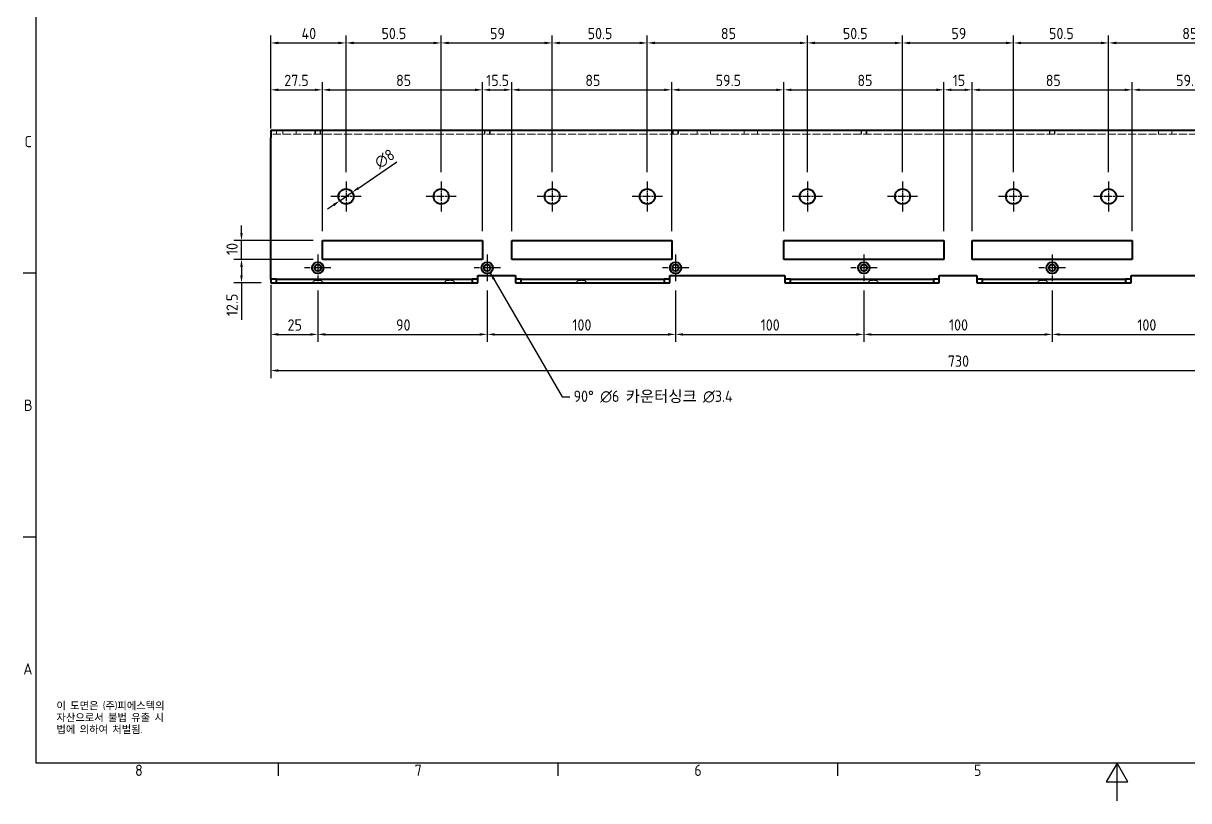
# Model space of a CAD drawing. Header units: millimetres. Extents: x 0 to 1188, y 0 to 840.
# Drawn here: x 13 to 632, y 0 to 413 of the extents above; entities that cross this region are included whole.
import ezdxf

# ---------------------------------------------------------------- set-up
doc = ezdxf.new("R2010")
doc.units = ezdxf.units.MM
doc.header["$LTSCALE"] = 2
doc.linetypes.add('CHAIN', pattern=[0.3543, 0.2362, -0.0295, 0.0591, -0.0295])
doc.linetypes.add('DASHED', pattern=[0.2067, 0.1654, -0.0413])
doc.layers.get('0').update_dxf_attribs({"color": 3, "lineweight": 25})
for name, color, linetype, lineweight in [('가려진 것(ISO)', 2, 'DASHED', 18), ('가시적인 것(ISO)', 3, 'Continuous', 40), ('경계(ISO)', 7, 'Continuous', 25), ('기호(ISO)', 5, 'Continuous', 25), ('중심 표식(ISO)', 1, 'Continuous', 25), ('치수(ISO)', 2, 'Continuous', 25)]:
    doc.layers.add(name, color=color, linetype=linetype, lineweight=lineweight)
doc.styles.add('문자 텍스트_M2B', font='isocp.shx')
doc.styles.add('문자 텍스트_PSTEK_POSCO', font='isocp.shx')
doc.styles.add('치수 텍스트_PSTEK_POSCO', font='isocp.shx')
doc.dimstyles.new('치수_PSTEK_POSCO', dxfattribs={"dimscale": 2, "dimtxt": 3, "dimasz": 2, "dimexe": 2, "dimexo": 2.5, "dimgap": 1, "dimtad": 1, "dimrnd": 1e-08, "dimdsep": 46, "dimtxsty": '치수 텍스트_PSTEK_POSCO', "dimcen": 0.09, "dimdle": 10, "dimclrd": 7, "dimclre": 7, "dimclrt": 2, "dimadec": 1, "dimazin": 2, "dimtfac": 1, "dimtmove": 0, "dimatfit": 3, "dimfxl": 0, "dimtolj": 1, "dimlwd": -1, "dimlwe": -1, "dimarcsym": 0})
doc.dimstyles.new('치수_PSTEK_POSCO$7', dxfattribs={"dimscale": 2, "dimtxt": 3, "dimasz": 2, "dimexe": 2, "dimexo": 2.5, "dimgap": 1, "dimtad": 1, "dimrnd": 1e-08, "dimdsep": 46, "dimtxsty": '치수 텍스트_PSTEK_POSCO', "dimcen": 0.09, "dimdle": 10, "dimclrd": 7, "dimclre": 7, "dimclrt": 2, "dimadec": 1, "dimazin": 2, "dimtfac": 1, "dimtmove": 0, "dimatfit": 3, "dimfxl": 0, "dimtolj": 1, "dimlwd": -1, "dimlwe": -1, "dimarcsym": 0})

# ---------------------------------------------------------------- blocks, each defined once
blk = doc.blocks.new('경계 Default Border')
at = {"layer": '경계(ISO)'}
for p, q in [((10, 140), (6.6, 140)), ((10, 70), (6.6, 70)), ((74.25, 10), (74.25, 6.6)), ((148.5, 10), (148.5, 6.6)), ((222.75, 10), (222.75, 6.6))]:
    blk.add_line(p, q, dxfattribs=at)
at = {"layer": '경계(ISO)', "flags": 128}
for points in [[(10, 10), (10, 410), (584, 410), (584, 10), (10, 10)], [(297, 0), (297, 10), (294.11, 5), (299.89, 5), (297, 10)]]:
    blk.add_lwpolyline(points, dxfattribs=at)
at = {"layer": '경계(ISO)', "color": 2, "char_height": 3, "attachment_point": 7, "style": '문자 텍스트_M2B'}
for s, insert in [('C', (6.93, 173.47)), ('B', (6.77, 103.47)), ('A', (6.6, 33.49)), ('8', (36.27, 6.57)), ('7', (110.52, 6.59)), ('6', (184.77, 6.57)), ('5', (259.02, 6.57))]:
    blk.add_mtext(s, dxfattribs=dict(at, insert=insert))
blk = doc.blocks.new('*D22')
at = {"layer": 'Defpoints', "color": 0, "transparency": 16777216}
for p in [(144.57, 278.92), (169.57, 275.92), (169.57, 247.57)]:
    blk.add_point(p, dxfattribs=at)
at = {"layer": '치수(ISO)', "color": 7, "transparency": 16777216}
for p, q in [((144.57, 273.92), (144.57, 243.57)), ((169.57, 270.92), (169.57, 243.57)), ((148.57, 247.57), (165.57, 247.57))]:
    blk.add_line(p, q, dxfattribs=at)
for points in [[(148.57, 248.24), (148.57, 246.9), (144.57, 247.57)], [(165.57, 248.24), (165.57, 246.9), (169.57, 247.57)]]:
    blk.add_solid(points, dxfattribs=at)
at = {"layer": '치수(ISO)', "color": 2, "transparency": 16777216, "insert": (153.55, 252.57), "char_height": 6, "attachment_point": 4, "style": '치수 텍스트_PSTEK_POSCO'}
blk.add_mtext('\\A1;25', dxfattribs=at)
blk = doc.blocks.new('*D23')
at = {"layer": 'Defpoints', "color": 0, "transparency": 16777216}
for p in [(169.57, 275.92), (259.57, 275.92), (259.57, 247.57)]:
    blk.add_point(p, dxfattribs=at)
at = {"layer": '치수(ISO)', "color": 7, "transparency": 16777216}
for p, q in [((169.57, 270.92), (169.57, 243.57)), ((259.57, 270.92), (259.57, 243.57)), ((173.57, 247.57), (255.57, 247.57))]:
    blk.add_line(p, q, dxfattribs=at)
for points in [[(173.57, 248.24), (173.57, 246.9), (169.57, 247.57)], [(255.57, 248.24), (255.57, 246.9), (259.57, 247.57)]]:
    blk.add_solid(points, dxfattribs=at)
at = {"layer": '치수(ISO)', "color": 2, "transparency": 16777216, "insert": (211.16, 252.57), "char_height": 6, "attachment_point": 4, "style": '치수 텍스트_PSTEK_POSCO'}
blk.add_mtext('\\A1;90', dxfattribs=at)
blk = doc.blocks.new('*D24')
at = {"layer": 'Defpoints', "color": 0, "transparency": 16777216}
for p in [(259.57, 275.92), (359.57, 275.92), (359.57, 247.57)]:
    blk.add_point(p, dxfattribs=at)
at = {"layer": '치수(ISO)', "color": 7, "transparency": 16777216}
for p, q in [((259.57, 270.92), (259.57, 243.57)), ((359.57, 270.92), (359.57, 243.57)), ((263.57, 247.57), (355.57, 247.57))]:
    blk.add_line(p, q, dxfattribs=at)
for points in [[(263.57, 248.24), (263.57, 246.9), (259.57, 247.57)], [(355.57, 248.24), (355.57, 246.9), (359.57, 247.57)]]:
    blk.add_solid(points, dxfattribs=at)
at = {"layer": '치수(ISO)', "color": 2, "transparency": 16777216, "insert": (304.79, 252.57), "char_height": 6, "attachment_point": 4, "style": '치수 텍스트_PSTEK_POSCO'}
blk.add_mtext('\\A1;100', dxfattribs=at)
blk = doc.blocks.new('*D25')
at = {"layer": 'Defpoints', "color": 0, "transparency": 16777216}
for p in [(359.57, 275.92), (459.57, 275.92), (459.57, 247.57)]:
    blk.add_point(p, dxfattribs=at)
at = {"layer": '치수(ISO)', "color": 7, "transparency": 16777216}
for p, q in [((359.57, 270.92), (359.57, 243.57)), ((459.57, 270.92), (459.57, 243.57)), ((363.57, 247.57), (455.57, 247.57))]:
    blk.add_line(p, q, dxfattribs=at)
for points in [[(363.57, 248.24), (363.57, 246.9), (359.57, 247.57)], [(455.57, 248.24), (455.57, 246.9), (459.57, 247.57)]]:
    blk.add_solid(points, dxfattribs=at)
at = {"layer": '치수(ISO)', "color": 2, "transparency": 16777216, "insert": (404.79, 252.57), "char_height": 6, "attachment_point": 4, "style": '치수 텍스트_PSTEK_POSCO'}
blk.add_mtext('\\A1;100', dxfattribs=at)
blk = doc.blocks.new('*D26')
at = {"layer": 'Defpoints', "color": 0, "transparency": 16777216}
for p in [(459.57, 275.92), (559.57, 275.92), (559.57, 247.57)]:
    blk.add_point(p, dxfattribs=at)
at = {"layer": '치수(ISO)', "color": 7, "transparency": 16777216}
for p, q in [((459.57, 270.92), (459.57, 243.57)), ((559.57, 270.92), (559.57, 243.57)), ((463.57, 247.57), (555.57, 247.57))]:
    blk.add_line(p, q, dxfattribs=at)
for points in [[(463.57, 248.24), (463.57, 246.9), (459.57, 247.57)], [(555.57, 248.24), (555.57, 246.9), (559.57, 247.57)]]:
    blk.add_solid(points, dxfattribs=at)
at = {"layer": '치수(ISO)', "color": 2, "transparency": 16777216, "insert": (504.79, 252.57), "char_height": 6, "attachment_point": 4, "style": '치수 텍스트_PSTEK_POSCO'}
blk.add_mtext('\\A1;100', dxfattribs=at)
blk = doc.blocks.new('*D27')
at = {"layer": 'Defpoints', "color": 0, "transparency": 16777216}
for p in [(559.57, 275.92), (659.57, 275.92), (659.57, 247.57)]:
    blk.add_point(p, dxfattribs=at)
at = {"layer": '치수(ISO)', "color": 7, "transparency": 16777216}
for p, q in [((559.57, 270.92), (559.57, 243.57)), ((659.57, 270.92), (659.57, 243.57)), ((563.57, 247.57), (655.57, 247.57))]:
    blk.add_line(p, q, dxfattribs=at)
for points in [[(563.57, 248.24), (563.57, 246.9), (559.57, 247.57)], [(655.57, 248.24), (655.57, 246.9), (659.57, 247.57)]]:
    blk.add_solid(points, dxfattribs=at)
at = {"layer": '치수(ISO)', "color": 2, "transparency": 16777216, "insert": (604.79, 252.57), "char_height": 6, "attachment_point": 4, "style": '치수 텍스트_PSTEK_POSCO'}
blk.add_mtext('\\A1;100', dxfattribs=at)
blk = doc.blocks.new('*D31')
at = {"layer": 'Defpoints', "color": 0, "transparency": 16777216}
for p in [(172.07, 377.42), (144.57, 351.92), (172.07, 297.42)]:
    blk.add_point(p, dxfattribs=at)
at = {"layer": '치수(ISO)', "color": 7, "transparency": 16777216}
for p, q in [((144.57, 356.92), (144.57, 381.42)), ((172.07, 302.42), (172.07, 381.42)), ((148.57, 377.42), (168.07, 377.42))]:
    blk.add_line(p, q, dxfattribs=at)
for points in [[(148.57, 378.08), (148.57, 376.75), (144.57, 377.42)], [(168.07, 378.08), (168.07, 376.75), (172.07, 377.42)]]:
    blk.add_solid(points, dxfattribs=at)
at = {"layer": '치수(ISO)', "color": 2, "transparency": 16777216, "insert": (151.8, 382.42), "char_height": 6, "attachment_point": 4, "style": '치수 텍스트_PSTEK_POSCO'}
blk.add_mtext('\\A1;27.5', dxfattribs=at)
blk = doc.blocks.new('*D32')
at = {"layer": 'Defpoints', "color": 0, "transparency": 16777216}
for p in [(257.07, 377.42), (172.07, 297.42), (257.07, 297.42)]:
    blk.add_point(p, dxfattribs=at)
at = {"layer": '치수(ISO)', "color": 7, "transparency": 16777216}
for p, q in [((172.07, 302.42), (172.07, 381.42)), ((257.07, 302.42), (257.07, 381.42)), ((176.07, 377.42), (253.07, 377.42))]:
    blk.add_line(p, q, dxfattribs=at)
for points in [[(176.07, 378.08), (176.07, 376.75), (172.07, 377.42)], [(253.07, 378.08), (253.07, 376.75), (257.07, 377.42)]]:
    blk.add_solid(points, dxfattribs=at)
at = {"layer": '치수(ISO)', "color": 2, "transparency": 16777216, "insert": (211.16, 382.42), "char_height": 6, "attachment_point": 4, "style": '치수 텍스트_PSTEK_POSCO'}
blk.add_mtext('\\A1;85', dxfattribs=at)
blk = doc.blocks.new('*D33')
at = {"layer": 'Defpoints', "color": 0, "transparency": 16777216}
for p in [(272.57, 377.42), (257.07, 297.42), (272.57, 297.42)]:
    blk.add_point(p, dxfattribs=at)
at = {"layer": '치수(ISO)', "color": 7, "transparency": 16777216}
for p, q in [((257.07, 302.42), (257.07, 381.42)), ((272.57, 302.42), (272.57, 381.42)), ((261.07, 377.42), (268.57, 377.42))]:
    blk.add_line(p, q, dxfattribs=at)
for points in [[(261.07, 378.08), (261.07, 376.75), (257.07, 377.42)], [(268.57, 378.08), (268.57, 376.75), (272.57, 377.42)]]:
    blk.add_solid(points, dxfattribs=at)
at = {"layer": '치수(ISO)', "color": 2, "transparency": 16777216, "insert": (258.99, 382.42), "char_height": 6, "attachment_point": 4, "style": '치수 텍스트_PSTEK_POSCO'}
blk.add_mtext('\\A1;15.5', dxfattribs=at)
blk = doc.blocks.new('*D34')
at = {"layer": 'Defpoints', "color": 0, "transparency": 16777216}
for p in [(357.57, 377.42), (272.57, 297.42), (357.57, 297.42)]:
    blk.add_point(p, dxfattribs=at)
at = {"layer": '치수(ISO)', "color": 7, "transparency": 16777216}
for p, q in [((272.57, 302.42), (272.57, 381.42)), ((357.57, 302.42), (357.57, 381.42)), ((276.57, 377.42), (353.57, 377.42))]:
    blk.add_line(p, q, dxfattribs=at)
for points in [[(276.57, 378.08), (276.57, 376.75), (272.57, 377.42)], [(353.57, 378.08), (353.57, 376.75), (357.57, 377.42)]]:
    blk.add_solid(points, dxfattribs=at)
at = {"layer": '치수(ISO)', "color": 2, "transparency": 16777216, "insert": (311.66, 382.42), "char_height": 6, "attachment_point": 4, "style": '치수 텍스트_PSTEK_POSCO'}
blk.add_mtext('\\A1;85', dxfattribs=at)
blk = doc.blocks.new('*D35')
at = {"layer": 'Defpoints', "color": 0, "transparency": 16777216}
for p in [(417.07, 377.42), (357.57, 297.42), (417.07, 297.42)]:
    blk.add_point(p, dxfattribs=at)
at = {"layer": '치수(ISO)', "color": 7, "transparency": 16777216}
for p, q in [((357.57, 302.42), (357.57, 381.42)), ((417.07, 302.42), (417.07, 381.42)), ((361.57, 377.42), (413.07, 377.42))]:
    blk.add_line(p, q, dxfattribs=at)
for points in [[(361.57, 378.08), (361.57, 376.75), (357.57, 377.42)], [(413.07, 378.08), (413.07, 376.75), (417.07, 377.42)]]:
    blk.add_solid(points, dxfattribs=at)
at = {"layer": '치수(ISO)', "color": 2, "transparency": 16777216, "insert": (380.9, 382.42), "char_height": 6, "attachment_point": 4, "style": '치수 텍스트_PSTEK_POSCO'}
blk.add_mtext('\\A1;59.5', dxfattribs=at)
blk = doc.blocks.new('*D36')
at = {"layer": 'Defpoints', "color": 0, "transparency": 16777216}
for p in [(502.07, 377.42), (417.07, 297.42), (502.07, 297.42)]:
    blk.add_point(p, dxfattribs=at)
at = {"layer": '치수(ISO)', "color": 7, "transparency": 16777216}
for p, q in [((417.07, 302.42), (417.07, 381.42)), ((502.07, 302.42), (502.07, 381.42)), ((421.07, 377.42), (498.07, 377.42))]:
    blk.add_line(p, q, dxfattribs=at)
for points in [[(421.07, 378.08), (421.07, 376.75), (417.07, 377.42)], [(498.07, 378.08), (498.07, 376.75), (502.07, 377.42)]]:
    blk.add_solid(points, dxfattribs=at)
at = {"layer": '치수(ISO)', "color": 2, "transparency": 16777216, "insert": (456.16, 382.42), "char_height": 6, "attachment_point": 4, "style": '치수 텍스트_PSTEK_POSCO'}
blk.add_mtext('\\A1;85', dxfattribs=at)
blk = doc.blocks.new('*D37')
at = {"layer": 'Defpoints', "color": 0, "transparency": 16777216}
for p in [(517.07, 377.42), (502.07, 297.42), (517.07, 297.42)]:
    blk.add_point(p, dxfattribs=at)
at = {"layer": '치수(ISO)', "color": 7, "transparency": 16777216}
for p, q in [((502.07, 302.42), (502.07, 381.42)), ((517.07, 302.42), (517.07, 381.42)), ((506.07, 377.42), (513.07, 377.42))]:
    blk.add_line(p, q, dxfattribs=at)
for points in [[(506.07, 378.08), (506.07, 376.75), (502.07, 377.42)], [(513.07, 378.08), (513.07, 376.75), (517.07, 377.42)]]:
    blk.add_solid(points, dxfattribs=at)
at = {"layer": '치수(ISO)', "color": 2, "transparency": 16777216, "insert": (506.76, 382.42), "char_height": 6, "attachment_point": 4, "style": '치수 텍스트_PSTEK_POSCO'}
blk.add_mtext('\\A1;15', dxfattribs=at)
blk = doc.blocks.new('*D38')
at = {"layer": 'Defpoints', "color": 0, "transparency": 16777216}
for p in [(602.07, 377.42), (517.07, 297.42), (602.07, 297.42)]:
    blk.add_point(p, dxfattribs=at)
at = {"layer": '치수(ISO)', "color": 7, "transparency": 16777216}
for p, q in [((517.07, 302.42), (517.07, 381.42)), ((602.07, 302.42), (602.07, 381.42)), ((521.07, 377.42), (598.07, 377.42))]:
    blk.add_line(p, q, dxfattribs=at)
for points in [[(521.07, 378.08), (521.07, 376.75), (517.07, 377.42)], [(598.07, 378.08), (598.07, 376.75), (602.07, 377.42)]]:
    blk.add_solid(points, dxfattribs=at)
at = {"layer": '치수(ISO)', "color": 2, "transparency": 16777216, "insert": (556.16, 382.42), "char_height": 6, "attachment_point": 4, "style": '치수 텍스트_PSTEK_POSCO'}
blk.add_mtext('\\A1;85', dxfattribs=at)
blk = doc.blocks.new('*D39')
at = {"layer": 'Defpoints', "color": 0, "transparency": 16777216}
for p in [(661.57, 377.42), (602.07, 297.42), (661.57, 297.42)]:
    blk.add_point(p, dxfattribs=at)
at = {"layer": '치수(ISO)', "color": 7, "transparency": 16777216}
for p, q in [((602.07, 302.42), (602.07, 381.42)), ((661.57, 302.42), (661.57, 381.42)), ((606.07, 377.42), (657.57, 377.42))]:
    blk.add_line(p, q, dxfattribs=at)
for points in [[(606.07, 378.08), (606.07, 376.75), (602.07, 377.42)], [(657.57, 378.08), (657.57, 376.75), (661.57, 377.42)]]:
    blk.add_solid(points, dxfattribs=at)
at = {"layer": '치수(ISO)', "color": 2, "transparency": 16777216, "insert": (625.4, 382.42), "char_height": 6, "attachment_point": 4, "style": '치수 텍스트_PSTEK_POSCO'}
blk.add_mtext('\\A1;59.5', dxfattribs=at)
blk = doc.blocks.new('*D44')
at = {"layer": 'Defpoints', "color": 0, "transparency": 16777216}
for p in [(129.06, 287.42), (172.07, 287.42), (144.57, 274.92)]:
    blk.add_point(p, dxfattribs=at)
at = {"layer": '치수(ISO)', "color": 7, "transparency": 16777216}
for p, q in [((167.07, 287.42), (125.06, 287.42)), ((129.06, 283.42), (129.06, 278.92)), ((139.57, 274.92), (125.06, 274.92)), ((129.06, 274.92), (129.06, 255.27))]:
    blk.add_line(p, q, dxfattribs=at)
for points in [[(128.39, 283.42), (129.73, 283.42), (129.06, 287.42)], [(128.39, 278.92), (129.73, 278.92), (129.06, 274.92)]]:
    blk.add_solid(points, dxfattribs=at)
at = {"layer": '치수(ISO)', "color": 2, "transparency": 16777216, "insert": (124.06, 257.27), "char_height": 6, "attachment_point": 4, "rotation": 90, "style": '치수 텍스트_PSTEK_POSCO'}
blk.add_mtext('\\A1;12.5', dxfattribs=at)
blk = doc.blocks.new('*D45')
at = {"layer": 'Defpoints', "color": 0, "transparency": 16777216}
for p in [(129.06, 297.42), (172.07, 297.42), (172.07, 287.42)]:
    blk.add_point(p, dxfattribs=at)
at = {"layer": '치수(ISO)', "color": 7, "transparency": 16777216}
for p, q in [((129.06, 301.42), (129.06, 305.42)), ((167.07, 297.42), (125.06, 297.42)), ((129.06, 287.42), (129.06, 297.42)), ((167.07, 287.42), (125.06, 287.42)), ((129.06, 283.42), (129.06, 279.42))]:
    blk.add_line(p, q, dxfattribs=at)
for points in [[(128.39, 301.42), (129.73, 301.42), (129.06, 297.42)], [(128.39, 283.42), (129.73, 283.42), (129.06, 287.42)]]:
    blk.add_solid(points, dxfattribs=at)
at = {"layer": '치수(ISO)', "color": 2, "transparency": 16777216, "insert": (124.06, 289.72), "char_height": 6, "attachment_point": 4, "rotation": 90, "style": '치수 텍스트_PSTEK_POSCO'}
blk.add_mtext('\\A1;10', dxfattribs=at)
blk = doc.blocks.new('*D46')
at = {"layer": 'Defpoints', "color": 0, "transparency": 16777216}
for p in [(144.57, 274.92), (874.57, 274.92), (874.57, 228.38)]:
    blk.add_point(p, dxfattribs=at)
at = {"layer": '치수(ISO)', "color": 7, "transparency": 16777216}
for p, q in [((144.57, 269.92), (144.57, 224.38)), ((874.57, 269.92), (874.57, 224.38)), ((148.57, 228.38), (870.57, 228.38))]:
    blk.add_line(p, q, dxfattribs=at)
for points in [[(148.57, 229.05), (148.57, 227.71), (144.57, 228.38)], [(870.57, 229.05), (870.57, 227.71), (874.57, 228.38)]]:
    blk.add_solid(points, dxfattribs=at)
at = {"layer": '치수(ISO)', "color": 2, "transparency": 16777216, "insert": (504.17, 233.38), "char_height": 6, "attachment_point": 4, "style": '치수 텍스트_PSTEK_POSCO'}
blk.add_mtext('\\A1;730', dxfattribs=at)
blk = doc.blocks.new('*D73')
at = {"layer": 'Defpoints', "color": 0, "transparency": 16777216}
for p in [(184.57, 402.31), (144.57, 355.92), (184.57, 328.77)]:
    blk.add_point(p, dxfattribs=at)
at = {"layer": '치수(ISO)', "color": 7, "transparency": 16777216}
for p, q in [((144.57, 360.92), (144.57, 406.31)), ((148.57, 402.31), (180.57, 402.31)), ((184.57, 333.77), (184.57, 406.31))]:
    blk.add_line(p, q, dxfattribs=at)
for points in [[(148.57, 402.98), (148.57, 401.64), (144.57, 402.31)], [(180.57, 402.98), (180.57, 401.64), (184.57, 402.31)]]:
    blk.add_solid(points, dxfattribs=at)
at = {"layer": '치수(ISO)', "color": 2, "transparency": 16777216, "insert": (160.95, 407.31), "char_height": 6, "attachment_point": 4, "style": '치수 텍스트_PSTEK_POSCO'}
blk.add_mtext('\\A1;40', dxfattribs=at)
blk = doc.blocks.new('*D74')
at = {"layer": 'Defpoints', "color": 0, "transparency": 16777216}
for p in [(235.07, 402.31), (184.57, 328.77), (235.07, 328.77)]:
    blk.add_point(p, dxfattribs=at)
at = {"layer": '치수(ISO)', "color": 7, "transparency": 16777216}
for p, q in [((184.57, 333.77), (184.57, 406.31)), ((188.57, 402.31), (231.07, 402.31)), ((235.07, 333.77), (235.07, 406.31))]:
    blk.add_line(p, q, dxfattribs=at)
for points in [[(188.57, 402.98), (188.57, 401.64), (184.57, 402.31)], [(231.07, 402.98), (231.07, 401.64), (235.07, 402.31)]]:
    blk.add_solid(points, dxfattribs=at)
at = {"layer": '치수(ISO)', "color": 2, "transparency": 16777216, "insert": (203.41, 407.31), "char_height": 6, "attachment_point": 4, "style": '치수 텍스트_PSTEK_POSCO'}
blk.add_mtext('\\A1;50.5', dxfattribs=at)
blk = doc.blocks.new('*D75')
at = {"layer": 'Defpoints', "color": 0, "transparency": 16777216}
for p in [(294.07, 402.31), (235.07, 328.77), (294.07, 328.77)]:
    blk.add_point(p, dxfattribs=at)
at = {"layer": '치수(ISO)', "color": 7, "transparency": 16777216}
for p, q in [((235.07, 333.77), (235.07, 406.31)), ((239.07, 402.31), (290.07, 402.31)), ((294.07, 333.77), (294.07, 406.31))]:
    blk.add_line(p, q, dxfattribs=at)
for points in [[(239.07, 402.98), (239.07, 401.64), (235.07, 402.31)], [(290.07, 402.98), (290.07, 401.64), (294.07, 402.31)]]:
    blk.add_solid(points, dxfattribs=at)
at = {"layer": '치수(ISO)', "color": 2, "transparency": 16777216, "insert": (261.07, 407.31), "char_height": 6, "attachment_point": 4, "style": '치수 텍스트_PSTEK_POSCO'}
blk.add_mtext('\\A1;59', dxfattribs=at)
blk = doc.blocks.new('*D76')
at = {"layer": 'Defpoints', "color": 0, "transparency": 16777216}
for p in [(344.57, 402.31), (294.07, 328.77), (344.57, 328.77)]:
    blk.add_point(p, dxfattribs=at)
at = {"layer": '치수(ISO)', "color": 7, "transparency": 16777216}
for p, q in [((294.07, 333.77), (294.07, 406.31)), ((298.07, 402.31), (340.57, 402.31)), ((344.57, 333.77), (344.57, 406.31))]:
    blk.add_line(p, q, dxfattribs=at)
for points in [[(298.07, 402.98), (298.07, 401.64), (294.07, 402.31)], [(340.57, 402.98), (340.57, 401.64), (344.57, 402.31)]]:
    blk.add_solid(points, dxfattribs=at)
at = {"layer": '치수(ISO)', "color": 2, "transparency": 16777216, "insert": (312.91, 407.31), "char_height": 6, "attachment_point": 4, "style": '치수 텍스트_PSTEK_POSCO'}
blk.add_mtext('\\A1;50.5', dxfattribs=at)
blk = doc.blocks.new('*D77')
at = {"layer": 'Defpoints', "color": 0, "transparency": 16777216}
for p in [(429.57, 402.31), (344.57, 328.77), (429.57, 328.77)]:
    blk.add_point(p, dxfattribs=at)
at = {"layer": '치수(ISO)', "color": 7, "transparency": 16777216}
for p, q in [((344.57, 333.77), (344.57, 406.31)), ((348.57, 402.31), (425.57, 402.31)), ((429.57, 333.77), (429.57, 406.31))]:
    blk.add_line(p, q, dxfattribs=at)
for points in [[(348.57, 402.98), (348.57, 401.64), (344.57, 402.31)], [(425.57, 402.98), (425.57, 401.64), (429.57, 402.31)]]:
    blk.add_solid(points, dxfattribs=at)
at = {"layer": '치수(ISO)', "color": 2, "transparency": 16777216, "insert": (383.66, 407.31), "char_height": 6, "attachment_point": 4, "style": '치수 텍스트_PSTEK_POSCO'}
blk.add_mtext('\\A1;85', dxfattribs=at)
blk = doc.blocks.new('*D78')
at = {"layer": 'Defpoints', "color": 0, "transparency": 16777216}
for p in [(480.07, 402.31), (429.57, 328.77), (480.07, 328.77)]:
    blk.add_point(p, dxfattribs=at)
at = {"layer": '치수(ISO)', "color": 7, "transparency": 16777216}
for p, q in [((429.57, 333.77), (429.57, 406.31)), ((433.57, 402.31), (476.07, 402.31)), ((480.07, 333.77), (480.07, 406.31))]:
    blk.add_line(p, q, dxfattribs=at)
for points in [[(433.57, 402.98), (433.57, 401.64), (429.57, 402.31)], [(476.07, 402.98), (476.07, 401.64), (480.07, 402.31)]]:
    blk.add_solid(points, dxfattribs=at)
at = {"layer": '치수(ISO)', "color": 2, "transparency": 16777216, "insert": (448.41, 407.31), "char_height": 6, "attachment_point": 4, "style": '치수 텍스트_PSTEK_POSCO'}
blk.add_mtext('\\A1;50.5', dxfattribs=at)
blk = doc.blocks.new('*D79')
at = {"layer": 'Defpoints', "color": 0, "transparency": 16777216}
for p in [(539.07, 402.31), (480.07, 328.77), (539.07, 328.77)]:
    blk.add_point(p, dxfattribs=at)
at = {"layer": '치수(ISO)', "color": 7, "transparency": 16777216}
for p, q in [((480.07, 333.77), (480.07, 406.31)), ((484.07, 402.31), (535.07, 402.31)), ((539.07, 333.77), (539.07, 406.31))]:
    blk.add_line(p, q, dxfattribs=at)
for points in [[(484.07, 402.98), (484.07, 401.64), (480.07, 402.31)], [(535.07, 402.98), (535.07, 401.64), (539.07, 402.31)]]:
    blk.add_solid(points, dxfattribs=at)
at = {"layer": '치수(ISO)', "color": 2, "transparency": 16777216, "insert": (506.07, 407.31), "char_height": 6, "attachment_point": 4, "style": '치수 텍스트_PSTEK_POSCO'}
blk.add_mtext('\\A1;59', dxfattribs=at)
blk = doc.blocks.new('*D80')
at = {"layer": 'Defpoints', "color": 0, "transparency": 16777216}
for p in [(589.57, 402.31), (539.07, 328.77), (589.57, 328.77)]:
    blk.add_point(p, dxfattribs=at)
at = {"layer": '치수(ISO)', "color": 7, "transparency": 16777216}
for p, q in [((539.07, 333.77), (539.07, 406.31)), ((543.07, 402.31), (585.57, 402.31)), ((589.57, 333.77), (589.57, 406.31))]:
    blk.add_line(p, q, dxfattribs=at)
for points in [[(543.07, 402.98), (543.07, 401.64), (539.07, 402.31)], [(585.57, 402.98), (585.57, 401.64), (589.57, 402.31)]]:
    blk.add_solid(points, dxfattribs=at)
at = {"layer": '치수(ISO)', "color": 2, "transparency": 16777216, "insert": (557.91, 407.31), "char_height": 6, "attachment_point": 4, "style": '치수 텍스트_PSTEK_POSCO'}
blk.add_mtext('\\A1;50.5', dxfattribs=at)
blk = doc.blocks.new('*D81')
at = {"layer": 'Defpoints', "color": 0, "transparency": 16777216}
for p in [(674.57, 402.31), (589.57, 328.77), (674.57, 328.77)]:
    blk.add_point(p, dxfattribs=at)
at = {"layer": '치수(ISO)', "color": 7, "transparency": 16777216}
for p, q in [((589.57, 333.77), (589.57, 406.31)), ((593.57, 402.31), (670.57, 402.31)), ((674.57, 333.77), (674.57, 406.31))]:
    blk.add_line(p, q, dxfattribs=at)
for points in [[(593.57, 402.98), (593.57, 401.64), (589.57, 402.31)], [(670.57, 402.98), (670.57, 401.64), (674.57, 402.31)]]:
    blk.add_solid(points, dxfattribs=at)
at = {"layer": '치수(ISO)', "color": 2, "transparency": 16777216, "insert": (628.66, 407.31), "char_height": 6, "attachment_point": 4, "style": '치수 텍스트_PSTEK_POSCO'}
blk.add_mtext('\\A1;85', dxfattribs=at)
blk = doc.blocks.new('*D86')
at = {"layer": 'Defpoints', "color": 0, "transparency": 16777216}
for p in [(187.87, 323.02), (181.26, 318.51)]:
    blk.add_point(p, dxfattribs=at)
at = {"layer": '치수(ISO)', "color": 7, "transparency": 16777216}
for p, q in [((191.18, 325.28), (211.62, 339.22)), ((181.26, 318.51), (187.87, 323.02)), ((177.96, 316.26), (174.66, 314))]:
    blk.add_line(p, q, dxfattribs=at)
for points in [[(190.8, 325.83), (191.55, 324.73), (187.87, 323.02)], [(177.58, 316.81), (178.34, 315.71), (181.26, 318.51)]]:
    blk.add_solid(points, dxfattribs=at)
at = {"layer": '치수(ISO)', "color": 2, "transparency": 16777216, "insert": (200.7, 337.83), "char_height": 6, "attachment_point": 4, "rotation": 34.3077, "style": '치수 텍스트_PSTEK_POSCO'}
blk.add_mtext('\\A1;∅8', dxfattribs=at)

msp = doc.modelspace()

# ---------------------------------------------------------------- linework, layer by layer
at = {"layer": '가려진 것(ISO)', "ltscale": 13.080328}
msp.add_line((874.5685, 353.9177), (144.5685, 353.9177), dxfattribs=at)
at = {"layer": '가려진 것(ISO)', "ltscale": 1.904597}
for p, q in [((147.5685, 355.9177), (147.5685, 353.9177)), ((151.0685, 355.9177), (151.0685, 353.9177)), ((158.0685, 355.9177), (158.0685, 353.9177)), ((168.0685, 355.9177), (168.0685, 353.9177)), ((168.339, 353.9177), (168.339, 355.9177)), ((170.798, 353.9177), (170.798, 355.9177)), ((171.0685, 353.9177), (171.0685, 355.9177)), ((258.0685, 355.9177), (258.0685, 353.9177)), ((258.339, 353.9177), (258.339, 355.9177)), ((260.798, 353.9177), (260.798, 355.9177)), ((261.0685, 353.9177), (261.0685, 355.9177)), ((358.0685, 355.9177), (358.0685, 353.9177)), ((358.339, 353.9177), (358.339, 355.9177)), ((360.798, 353.9177), (360.798, 355.9177)), ((361.0685, 353.9177), (361.0685, 355.9177)), ((371.0685, 355.9177), (371.0685, 353.9177)), ((378.0685, 355.9177), (378.0685, 353.9177)), ((396.0685, 355.9177), (396.0685, 353.9177)), ((403.0685, 355.9177), (403.0685, 353.9177)), ((458.0685, 355.9177), (458.0685, 353.9177)), ((458.339, 353.9177), (458.339, 355.9177)), ((460.798, 353.9177), (460.798, 355.9177)), ((461.0685, 353.9177), (461.0685, 355.9177)), ((558.0685, 355.9177), (558.0685, 353.9177)), ((558.339, 353.9177), (558.339, 355.9177)), ((560.798, 353.9177), (560.798, 355.9177)), ((561.0685, 353.9177), (561.0685, 355.9177)), ((616.0685, 355.9177), (616.0685, 353.9177)), ((623.0685, 355.9177), (623.0685, 353.9177))]:
    msp.add_line(p, q, dxfattribs=at)
at = {"layer": '가려진 것(ISO)', "ltscale": 1.750771}
for p, q in [((167.8685, 276.2177), (166.5685, 274.9177)), ((171.2685, 276.2177), (172.5685, 274.9177)), ((237.8685, 276.2177), (236.5685, 274.9177)), ((241.2685, 276.2177), (242.5685, 274.9177)), ((307.8685, 276.2177), (306.5685, 274.9177)), ((311.2685, 276.2177), (312.5685, 274.9177)), ((462.8685, 276.2177), (461.5685, 274.9177)), ((466.2685, 276.2177), (467.5685, 274.9177)), ((552.8685, 276.2177), (551.5685, 274.9177)), ((556.2685, 276.2177), (557.5685, 274.9177))]:
    msp.add_line(p, q, dxfattribs=at)
at = {"layer": '가려진 것(ISO)', "ltscale": 0.666544}
for p, q in [((167.8685, 276.9177), (167.8685, 276.2177)), ((171.2685, 276.9177), (171.2685, 276.2177)), ((237.8685, 276.9177), (237.8685, 276.2177)), ((241.2685, 276.9177), (241.2685, 276.2177)), ((307.8685, 276.9177), (307.8685, 276.2177)), ((311.2685, 276.9177), (311.2685, 276.2177)), ((462.8685, 276.9177), (462.8685, 276.2177)), ((466.2685, 276.9177), (466.2685, 276.2177)), ((552.8685, 276.9177), (552.8685, 276.2177)), ((556.2685, 276.9177), (556.2685, 276.2177))]:
    msp.add_line(p, q, dxfattribs=at)
at = {"layer": '가려진 것(ISO)', "ltscale": 5.086114}
for p, q in [((167.8685, 276.2177), (171.2685, 276.2177)), ((237.8685, 276.2177), (241.2685, 276.2177)), ((307.8685, 276.2177), (311.2685, 276.2177)), ((462.8685, 276.2177), (466.2685, 276.2177)), ((552.8685, 276.2177), (556.2685, 276.2177))]:
    msp.add_line(p, q, dxfattribs=at)
at = {"layer": '가시적인 것(ISO)'}
for p, q in [((144.5685, 355.9177), (874.5685, 355.9177)), ((144.5685, 355.9177), (144.5685, 351.9177)), ((144.5685, 278.9177), (144.5685, 351.9177)), ((172.0685, 287.4177), (172.0685, 297.4177)), ((172.0685, 297.4177), (257.0685, 297.4177)), ((257.0685, 297.4177), (257.0685, 287.4177)), ((272.5685, 287.4177), (272.5685, 297.4177)), ((272.5685, 297.4177), (357.5685, 297.4177)), ((357.5685, 297.4177), (357.5685, 287.4177)), ((417.0685, 287.4177), (417.0685, 297.4177)), ((417.0685, 297.4177), (502.0685, 297.4177)), ((502.0685, 297.4177), (502.0685, 287.4177)), ((517.0685, 297.4177), (602.0685, 297.4177)), ((517.0685, 287.4177), (517.0685, 297.4177)), ((602.0685, 297.4177), (602.0685, 287.4177)), ((257.0685, 287.4177), (172.0685, 287.4177)), ((357.5685, 287.4177), (272.5685, 287.4177)), ((502.0685, 287.4177), (417.0685, 287.4177)), ((602.0685, 287.4177), (517.0685, 287.4177)), ((144.5685, 276.9177), (144.5685, 278.9177)), ((254.5685, 276.9177), (254.5685, 278.9177)), ((254.5685, 278.9177), (274.5685, 278.9177)), ((274.5685, 278.9177), (274.5685, 276.9177)), ((356.5685, 276.9177), (356.5685, 278.9177)), ((356.5685, 278.9177), (417.5685, 278.9177)), ((417.5685, 278.9177), (417.5685, 276.9177)), ((499.5685, 276.9177), (499.5685, 278.9177)), ((499.5685, 278.9177), (519.5685, 278.9177)), ((519.5685, 278.9177), (519.5685, 276.9177)), ((601.5685, 276.9177), (601.5685, 278.9177)), ((601.5685, 278.9177), (662.5685, 278.9177)), ((147.5685, 276.9177), (144.5685, 276.9177)), ((144.5685, 276.9177), (144.5685, 274.9177)), ((144.5685, 274.9177), (147.5685, 274.9177)), ((147.5685, 274.9177), (147.5685, 276.9177)), ((147.5685, 276.9177), (251.5685, 276.9177)), ((147.5685, 274.9177), (251.5685, 274.9177)), ((254.5685, 276.9177), (251.5685, 276.9177)), ((251.5685, 276.9177), (251.5685, 274.9177)), ((251.5685, 274.9177), (254.5685, 274.9177)), ((254.5685, 274.9177), (254.5685, 276.9177)), ((277.5685, 276.9177), (274.5685, 276.9177)), ((274.5685, 276.9177), (274.5685, 274.9177)), ((274.5685, 274.9177), (277.5685, 274.9177)), ((277.5685, 274.9177), (277.5685, 276.9177)), ((277.5685, 276.9177), (353.5685, 276.9177)), ((277.5685, 274.9177), (353.5685, 274.9177)), ((356.5685, 276.9177), (353.5685, 276.9177)), ((353.5685, 276.9177), (353.5685, 274.9177)), ((353.5685, 274.9177), (356.5685, 274.9177)), ((356.5685, 274.9177), (356.5685, 276.9177)), ((420.5685, 276.9177), (417.5685, 276.9177)), ((417.5685, 276.9177), (417.5685, 274.9177)), ((417.5685, 274.9177), (420.5685, 274.9177)), ((420.5685, 274.9177), (420.5685, 276.9177)), ((420.5685, 276.9177), (496.5685, 276.9177)), ((420.5685, 274.9177), (496.5685, 274.9177)), ((499.5685, 276.9177), (496.5685, 276.9177)), ((496.5685, 276.9177), (496.5685, 274.9177)), ((496.5685, 274.9177), (499.5685, 274.9177)), ((499.5685, 274.9177), (499.5685, 276.9177)), ((522.5685, 276.9177), (519.5685, 276.9177)), ((519.5685, 276.9177), (519.5685, 274.9177)), ((519.5685, 274.9177), (522.5685, 274.9177)), ((522.5685, 274.9177), (522.5685, 276.9177)), ((522.5685, 276.9177), (598.5685, 276.9177)), ((522.5685, 274.9177), (598.5685, 274.9177)), ((601.5685, 276.9177), (598.5685, 276.9177)), ((598.5685, 276.9177), (598.5685, 274.9177)), ((598.5685, 274.9177), (601.5685, 274.9177)), ((601.5685, 274.9177), (601.5685, 276.9177))]:
    msp.add_line(p, q, dxfattribs=at)
for centre, radius in [((184.5685, 320.7677), 4), ((235.0685, 320.7677), 4), ((294.0685, 320.7677), 4), ((344.5685, 320.7677), 4), ((429.5685, 320.7677), 4), ((480.0685, 320.7677), 4), ((539.0685, 320.7677), 4), ((589.5685, 320.7677), 4), ((169.5685, 282.9177), 3), ((259.5685, 282.9177), 3), ((359.5685, 282.9177), 3), ((459.5685, 282.9177), 3), ((559.5685, 282.9177), 3), ((169.5685, 282.9177), 1.7), ((259.5685, 282.9177), 1.7), ((359.5685, 282.9177), 1.7), ((459.5685, 282.9177), 1.7), ((559.5685, 282.9177), 1.7)]:
    msp.add_circle(centre, radius, dxfattribs=at)
at = {"layer": '중심 표식(ISO)', "linetype": 'CHAIN', "ltscale": 8.88956}
for p, q in [((184.5685, 328.7677), (184.5685, 312.7677)), ((235.0685, 328.7677), (235.0685, 312.7677)), ((294.0685, 328.7677), (294.0685, 312.7677)), ((344.5685, 328.7677), (344.5685, 312.7677)), ((429.5685, 328.7677), (429.5685, 312.7677)), ((480.0685, 328.7677), (480.0685, 312.7677)), ((539.0685, 328.7677), (539.0685, 312.7677)), ((589.5685, 328.7677), (589.5685, 312.7677)), ((192.5685, 320.7677), (176.5685, 320.7677)), ((243.0685, 320.7677), (227.0685, 320.7677)), ((302.0685, 320.7677), (286.0685, 320.7677)), ((352.5685, 320.7677), (336.5685, 320.7677)), ((437.5685, 320.7677), (421.5685, 320.7677)), ((488.0685, 320.7677), (472.0685, 320.7677)), ((547.0685, 320.7677), (531.0685, 320.7677)), ((597.5685, 320.7677), (581.5685, 320.7677))]:
    msp.add_line(p, q, dxfattribs=at)
at = {"layer": '중심 표식(ISO)', "linetype": 'CHAIN', "ltscale": 7.778352}
for p, q in [((169.5685, 289.9177), (169.5685, 275.9177)), ((259.5685, 289.9177), (259.5685, 275.9177)), ((359.5685, 289.9177), (359.5685, 275.9177)), ((459.5685, 289.9177), (459.5685, 275.9177)), ((559.5685, 289.9177), (559.5685, 275.9177)), ((176.5685, 282.9177), (162.5685, 282.9177)), ((266.5685, 282.9177), (252.5685, 282.9177)), ((366.5685, 282.9177), (352.5685, 282.9177)), ((466.5685, 282.9177), (452.5685, 282.9177)), ((566.5685, 282.9177), (552.5685, 282.9177))]:
    msp.add_line(p, q, dxfattribs=at)

# ---------------------------------------------------------------- block references
at = {"xscale": 2, "yscale": 2, "zscale": 2}
msp.add_blockref('경계 Default Border', (0, 0), dxfattribs=at)

# ---------------------------------------------------------------- texts
at = {"layer": '기호(ISO)', "color": 2, "insert": (305.4134, 214.4029), "char_height": 6.0000002, "width": 98.74739, "attachment_point": 4, "line_spacing_factor": 0.525, "style": '치수 텍스트_PSTEK_POSCO'}
msp.add_mtext('{90° \\fAIGDT|b0|i0;\\H6.0000;n\\fisocp|b0|i0;\\H6.0000;6 카운터싱크 \\fAIGDT|b0|i0;\\H6.0000;n\\fisocp|b0|i0;\\H6.0000;3.4}', dxfattribs=at)
at = {"layer": '기호(ISO)', "color": 7, "insert": (30.7893, 52.4565), "char_height": 4, "width": 102.480277, "attachment_point": 1, "line_spacing_factor": 0.944221, "style": '문자 텍스트_PSTEK_POSCO'}
msp.add_mtext('{이 도면은 (주)피에스텍의\\P자산으로서 불법 유출 시 \\P법에 의하여 처벌됨.}', dxfattribs=at)

# ---------------------------------------------------------------- dimensions: what is measured, and where the dimension line sits
at = {"layer": '치수(ISO)', "color": 7}
for base, p1, p2, angle, override, picture, middle in [((184.5685, 402.3103), (144.5685, 355.9177), (184.5685, 328.7677), 180, {"dimdec": 2, "dimtp": 0, "dimtm": 0, "dimtdec": 2, "dimtofl": 0, "dimatfit": 1}, '*D73', (164.5485, 402.3103)), ((235.0685, 402.3103), (184.5685, 328.7677), (235.0685, 328.7677), 180, {"dimdec": 2, "dimtp": 0, "dimtm": 0, "dimtdec": 2, "dimtofl": 0, "dimatfit": 1}, '*D74', (209.8385, 402.3103)), ((294.0685, 402.3103), (235.0685, 328.7677), (294.0685, 328.7677), 180, {"dimdec": 2, "dimtp": 0, "dimtm": 0, "dimtdec": 2, "dimtofl": 0, "dimatfit": 1}, '*D75', (264.5885, 402.3103)), ((344.5685, 402.3103), (294.0685, 328.7677), (344.5685, 328.7677), 180, {"dimdec": 2, "dimtp": 0, "dimtm": 0, "dimtdec": 2, "dimtofl": 0, "dimatfit": 1}, '*D76', (319.3385, 402.3103)), ((429.5685, 402.3103), (344.5685, 328.7677), (429.5685, 328.7677), 180, {"dimdec": 2, "dimtp": 0, "dimtm": 0, "dimtdec": 2, "dimtofl": 0, "dimatfit": 1}, '*D77', (387.0885, 402.3103)), ((480.0685, 402.3103), (429.5685, 328.7677), (480.0685, 328.7677), 180, {"dimdec": 2, "dimtp": 0, "dimtm": 0, "dimtdec": 2, "dimtofl": 0, "dimatfit": 1}, '*D78', (454.8385, 402.3103)), ((539.0685, 402.3103), (480.0685, 328.7677), (539.0685, 328.7677), 180, {"dimdec": 2, "dimtp": 0, "dimtm": 0, "dimtdec": 2, "dimtofl": 0, "dimatfit": 1}, '*D79', (509.5885, 402.3103)), ((589.5685, 402.3103), (539.0685, 328.7677), (589.5685, 328.7677), 180, {"dimdec": 2, "dimtp": 0, "dimtm": 0, "dimtdec": 2, "dimtofl": 0, "dimatfit": 1}, '*D80', (564.3385, 402.3103)), ((674.5685, 402.3103), (589.5685, 328.7677), (674.5685, 328.7677), 180, {"dimdec": 2, "dimtp": 0, "dimtm": 0, "dimtdec": 2, "dimtofl": 0, "dimatfit": 1}, '*D81', (632.0885, 402.3103)), ((172.0685, 377.4177), (144.5685, 351.9177), (172.0685, 297.4177), 180, {"dimdec": 2, "dimtp": 0, "dimtm": 0, "dimtdec": 2, "dimtofl": 0, "dimatfit": 1}, '*D31', (158.2985, 377.4177)), ((257.0685, 377.4177), (172.0685, 297.4177), (257.0685, 297.4177), 180, {"dimdec": 2, "dimtp": 0, "dimtm": 0, "dimtdec": 2, "dimtofl": 0, "dimatfit": 1}, '*D32', (214.5885, 377.4177)), ((272.5685, 377.4177), (257.0685, 297.4177), (272.5685, 297.4177), 180, {"dimdec": 2, "dimtp": 0, "dimtm": 0, "dimtdec": 2, "dimtofl": 0, "dimatfit": 1}, '*D33', (264.8185, 377.4177)), ((357.5685, 377.4177), (272.5685, 297.4177), (357.5685, 297.4177), 180, {"dimdec": 2, "dimtp": 0, "dimtm": 0, "dimtdec": 2, "dimtofl": 0, "dimatfit": 1}, '*D34', (315.0885, 377.4177)), ((417.0685, 377.4177), (357.5685, 297.4177), (417.0685, 297.4177), 180, {"dimdec": 2, "dimtp": 0, "dimtm": 0, "dimtdec": 2, "dimtofl": 0, "dimatfit": 1}, '*D35', (387.3385, 377.4177)), ((502.0685, 377.4177), (417.0685, 297.4177), (502.0685, 297.4177), 180, {"dimdec": 2, "dimtp": 0, "dimtm": 0, "dimtdec": 2, "dimtofl": 0, "dimatfit": 1}, '*D36', (459.5885, 377.4177)), ((517.0685, 377.4177), (502.0685, 297.4177), (517.0685, 297.4177), 180, {"dimdec": 2, "dimtp": 0, "dimtm": 0, "dimtdec": 2, "dimtofl": 0, "dimatfit": 1}, '*D37', (509.5885, 377.4177)), ((602.0685, 377.4177), (517.0685, 297.4177), (602.0685, 297.4177), 180, {"dimdec": 2, "dimtp": 0, "dimtm": 0, "dimtdec": 2, "dimtofl": 0, "dimatfit": 1}, '*D38', (559.5885, 377.4177)), ((661.5685, 377.4177), (602.0685, 297.4177), (661.5685, 297.4177), 180, {"dimdec": 2, "dimtp": 0, "dimtm": 0, "dimtdec": 2, "dimtofl": 0, "dimatfit": 1}, '*D39', (631.8385, 377.4177)), ((129.0609, 297.4177), (172.0685, 287.4177), (172.0685, 297.4177), 90, {"dimdec": 2, "dimtp": 0, "dimtm": 0, "dimtdec": 2, "dimtofl": 1, "dimatfit": 1}, '*D45', (129.0609, 292.4177)), ((129.0609, 287.4177), (144.5685, 274.9177), (172.0685, 287.4177), 90, {"dimdec": 2, "dimtp": 0, "dimtm": 0, "dimtdec": 2, "dimtofl": 0, "dimatfit": 2}, '*D44', (129.0609, 263.0935)), ((169.5685, 247.5705), (144.5685, 278.9177), (169.5685, 275.9177), 180, {"dimdec": 2, "dimtp": 0, "dimtm": 0, "dimtdec": 2, "dimtofl": 0, "dimatfit": 1}, '*D22', (157.0485, 247.5705)), ((874.5685, 228.3811), (144.5685, 274.9177), (874.5685, 274.9177), 180, {"dimdec": 2, "dimtp": 0, "dimtm": 0, "dimtdec": 2, "dimtofl": 0, "dimatfit": 1}, '*D46', (509.5685, 228.3811)), ((259.5685, 247.5705), (169.5685, 275.9177), (259.5685, 275.9177), 180, {"dimdec": 2, "dimtp": 0, "dimtm": 0, "dimtdec": 2, "dimtofl": 0, "dimatfit": 1}, '*D23', (214.5885, 247.5705)), ((359.5685, 247.5705), (259.5685, 275.9177), (359.5685, 275.9177), 180, {"dimdec": 2, "dimtp": 0, "dimtm": 0, "dimtdec": 2, "dimtofl": 0, "dimatfit": 1}, '*D24', (309.5885, 247.5705)), ((459.5685, 247.5705), (359.5685, 275.9177), (459.5685, 275.9177), 180, {"dimdec": 2, "dimtp": 0, "dimtm": 0, "dimtdec": 2, "dimtofl": 0, "dimatfit": 1}, '*D25', (409.5885, 247.5705)), ((559.5685, 247.5705), (459.5685, 275.9177), (559.5685, 275.9177), 180, {"dimdec": 2, "dimtp": 0, "dimtm": 0, "dimtdec": 2, "dimtofl": 0, "dimatfit": 1}, '*D26', (509.5885, 247.5705)), ((659.5685, 247.5705), (559.5685, 275.9177), (659.5685, 275.9177), 180, {"dimdec": 2, "dimtp": 0, "dimtm": 0, "dimtdec": 2, "dimtofl": 0, "dimatfit": 1}, '*D27', (609.5885, 247.5705))]:
    dim = msp.add_linear_dim(base=base, p1=p1, p2=p2, angle=angle, dimstyle='치수_PSTEK_POSCO', override=override, dxfattribs=at)
    dim.commit()
    dim.dimension.update_dxf_attribs({"geometry": picture, "text_midpoint": middle, "dimtype": 160})
dim = msp.add_diameter_dim_2p(p1=(181.2645, 318.5132), p2=(187.8726, 323.0223), dimstyle='치수_PSTEK_POSCO', override={"dimdec": 2, "dimlfac": 1, "dimtp": 0, "dimtm": 0, "dimtdec": 2, "dimatfit": 2}, dxfattribs=at)
dim.commit()
dim.dimension.update_dxf_attribs({"geometry": '*D86', "text_midpoint": (206.7442, 335.8993), "dimtype": 163})

# ---------------------------------------------------------------- leaders
at = {"layer": '기호(ISO)', "color": 7, "annotation_type": 0, "has_hookline": 1, "hookline_direction": 0, "text_width": 89.473}
msp.add_leader([(261.0685, 280.3197), (299.4134, 214.4029), (303.4134, 214.4029)], dimstyle='치수_PSTEK_POSCO$7', override={"dimtad": 0}, dxfattribs=at)

doc.saveas('drawing.dxf')
